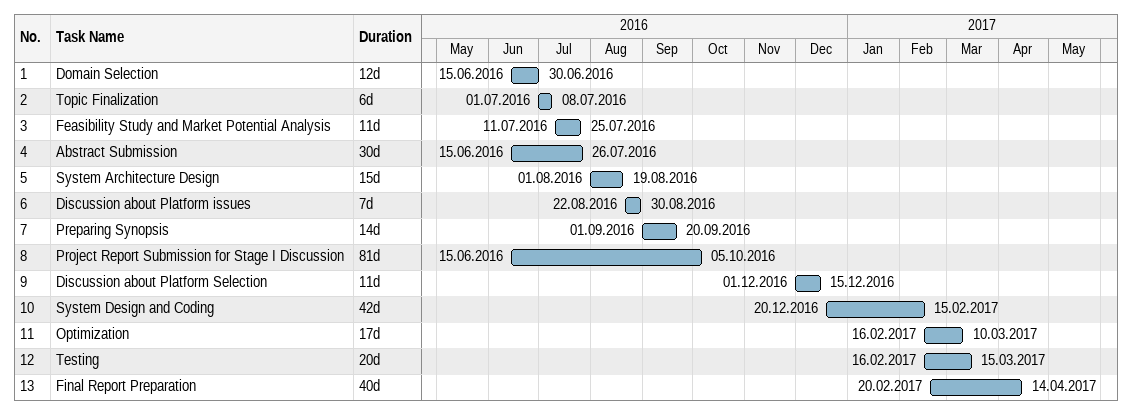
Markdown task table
| ID | Task | Duration | Start | Finish |
|---|---|---|---|---|
| 1 | Domain Selection | 12d | 2016-06-15 | 2016-06-30 |
| 2 | Topic Finalization | 6d | 2016-07-01 | 2016-07-08 |
| 3 | Feasibility Study and Market Potential Analysis | 11d | 2016-07-11 | 2016-07-25 |
| 4 | Abstract Submission | 30d | 2016-06-15 | 2016-07-26 |
| 5 | System Architecture Design | 15d | 2016-08-01 | 2016-08-19 |
| 6 | Discussion about Platform issues | 7d | 2016-08-22 | 2016-08-30 |
| 7 | Preparing Synopsis | 14d | 2016-09-01 | 2016-09-20 |
| 8 | Project Report Submission for Stage I Discussion | 81d | 2016-06-15 | 2016-10-05 |
| 9 | Discussion about Platform Selection | 11d | 2016-12-01 | 2016-12-15 |
| 10 | System Design and Coding | 42d | 2016-12-20 | 2017-02-15 |
| 11 | Optimization | 17d | 2017-02-16 | 2017-03-10 |
| 12 | Testing | 20d | 2017-02-16 | 2017-03-15 |
| 13 | Final Report Preparation | 40d | 2017-02-20 | 2017-04-14 |
